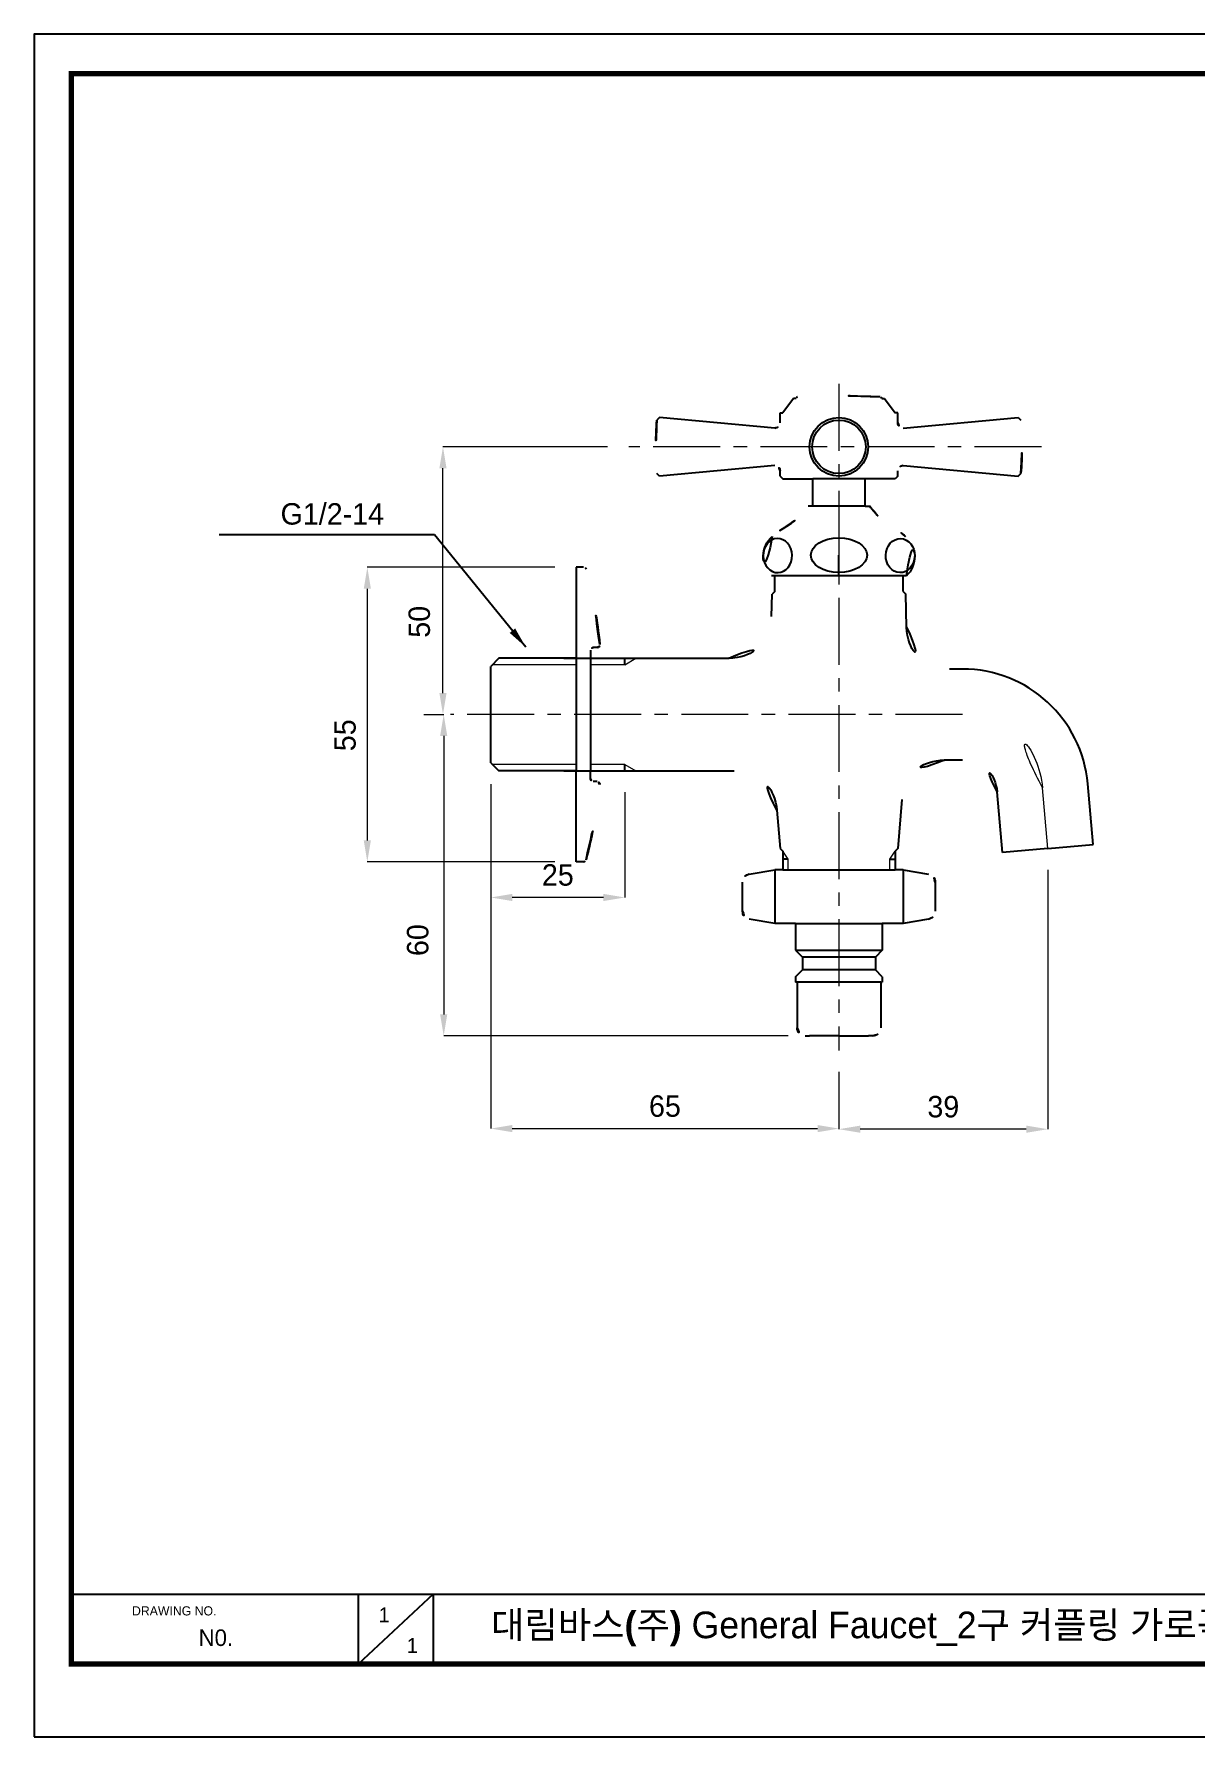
# Model space of a CAD drawing. Extents: x 16296677672 to 16296678106, y -37409616503 to -37409616185.
# Drawn here: x 16296677671.5 to 16296677888.5, y -37409616502.7 to -37409616184.7 of the extents above; entities that cross this region are included whole.
import ezdxf

# ---------------------------------------------------------------- set-up
doc = ezdxf.new("R2010")
doc.units = 0
doc.header["$LTSCALE"] = 10
doc.header["$MEASUREMENT"] = 0
doc.header["$PDMODE"] = 3
doc.header["$PDSIZE"] = -10
doc.linetypes.add('CENTER', pattern=[2, 1.25, -0.25, 0.25, -0.25])
doc.layers.get('0').update_dxf_attribs({"linetype": 'CONTINUOUS'})
doc.layers.get('DEFPOINTS').update_dxf_attribs({"linetype": 'CONTINUOUS'})
doc.layers.add('DIM & TEXT', color=4, linetype='CONTINUOUS', lineweight=9)
doc.layers.add('HIDDEN THIN', color=40, linetype='CONTINUOUS', lineweight=9)
doc.layers.add('DWG', color=7, linetype='CONTINUOUS')
doc.styles.add('Daelim Dimension', font='')
doc.styles.get("Standard").update_dxf_attribs({"font": 'SYMBOL'})
doc.styles.get('Daelim Dimension').set_extended_font_data('나눔고딕')
doc.dimstyles.new('A3', dxfattribs={"dimtxt": 3, "dimasz": 4, "dimexe": 1.25, "dimexo": 0.3, "dimtad": 1, "dimdec": 4, "dimdsep": 46, "dimtxsty": 'Standard', "dimcen": 0, "dimclrd": 5, "dimclre": 5, "dimclrt": 7, "dimadec": 4, "dimazin": 2, "dimtfac": 1, "dimtdec": 4, "dimtmove": 0, "dimatfit": 3, "dimfxl": 1.25, "dimarcsym": 0})
doc.dimstyles.new('DEFAULT', dxfattribs={"dimscale": 2, "dimtxt": 2, "dimasz": 2, "dimexe": 0, "dimexo": 2, "dimgap": 1, "dimtad": 1, "dimdec": 1, "dimzin": 9, "dimdsep": 46, "dimtxsty": 'Daelim Dimension', "dimcen": 0.5, "dimclrd": 252, "dimclre": 252, "dimclrt": 3, "dimadec": 1, "dimazin": 0, "dimtfac": 1, "dimtdec": 1, "dimtix": 1, "dimtmove": 0, "dimatfit": 3, "dimfxl": 1, "dimtolj": 1, "dimtzin": 1, "dimlwd": 9, "dimlwe": 9, "dimarcsym": 0})

# ---------------------------------------------------------------- blocks, each defined once
blk = doc.blocks.new('*D23')
at = {"color": 5, "lineweight": 9, "transparency": 16777216}
for p, q in [((16296677778.63156, -37409616261.80047), (16296677747.8929, -37409616261.80047)), ((16296677747.8929, -37409616307.80047), (16296677747.8929, -37409616265.80047)), ((16296677745.32696, -37409616311.80047), (16296677747.8929, -37409616311.80047))]:
    blk.add_line(p, q, dxfattribs=at)
at = {"color": 5, "transparency": 16777216}
for points in [[(16296677747.22623, -37409616265.80047), (16296677748.55956, -37409616265.80047), (16296677747.8929, -37409616261.80047)], [(16296677747.22623, -37409616307.80047), (16296677748.55956, -37409616307.80047), (16296677747.8929, -37409616311.80047)]]:
    blk.add_solid(points, dxfattribs=at)
at = {"layer": 'DEFPOINTS', "color": 0, "transparency": 16777216}
for p in [(16296677747.8929, -37409616261.80047), (16296677782.63156, -37409616261.80047), (16296677749.32696, -37409616311.80047)]:
    blk.add_point(p, dxfattribs=at)
at = {"color": 7, "transparency": 16777216, "insert": (16296677743.48658, -37409616294.47746), "char_height": 4, "attachment_point": 5, "rotation": 90, "style": 'Daelim Dimension'}
blk.add_mtext('\\A1;50', dxfattribs=at)
blk = doc.blocks.new('*D21')
at = {"color": 5, "lineweight": 9, "transparency": 16777216}
for p, q in [((16296677744.30956, -37409616311.80047), (16296677748.02831, -37409616311.80047)), ((16296677748.02831, -37409616315.80047), (16296677748.02831, -37409616367.80047)), ((16296677812.3432, -37409616371.80047), (16296677748.02831, -37409616371.80047))]:
    blk.add_line(p, q, dxfattribs=at)
at = {"color": 5, "transparency": 16777216}
for points in [[(16296677747.36165, -37409616315.80047), (16296677748.69498, -37409616315.80047), (16296677748.02831, -37409616311.80047)], [(16296677747.36165, -37409616367.80047), (16296677748.69498, -37409616367.80047), (16296677748.02831, -37409616371.80047)]]:
    blk.add_solid(points, dxfattribs=at)
at = {"layer": 'DEFPOINTS', "color": 0, "transparency": 16777216}
for p in [(16296677748.30956, -37409616311.80047), (16296677748.02831, -37409616371.80047), (16296677816.3432, -37409616371.80047)]:
    blk.add_point(p, dxfattribs=at)
at = {"color": 7, "transparency": 16777216, "insert": (16296677743.19255, -37409616353.92189), "char_height": 4, "attachment_point": 5, "rotation": 90, "style": 'Daelim Dimension'}
blk.add_mtext('\\A1;60', dxfattribs=at)
blk = doc.blocks.new('*D24')
at = {"color": 5, "lineweight": 9, "transparency": 16777216}
for p, q in [((16296677756.843201, -37409616324.800468), (16296677756.843201, -37409616345.956993)), ((16296677781.843201, -37409616326.300468), (16296677781.843201, -37409616345.956993)), ((16296677777.843201, -37409616345.956993), (16296677760.843201, -37409616345.956993))]:
    blk.add_line(p, q, dxfattribs=at)
at = {"color": 5, "transparency": 16777216}
for points in [[(16296677760.843201, -37409616345.290329), (16296677760.843201, -37409616346.623657), (16296677756.843201, -37409616345.956993)], [(16296677777.843201, -37409616345.290329), (16296677777.843201, -37409616346.623657), (16296677781.843201, -37409616345.956993)]]:
    blk.add_solid(points, dxfattribs=at)
at = {"layer": 'DEFPOINTS', "color": 0, "transparency": 16777216}
for p in [(16296677756.843201, -37409616320.800468), (16296677781.843201, -37409616322.300468), (16296677756.843201, -37409616345.956993)]:
    blk.add_point(p, dxfattribs=at)
at = {"color": 7, "transparency": 16777216, "insert": (16296677769.343201, -37409616341.779587), "char_height": 4, "attachment_point": 5, "style": 'Daelim Dimension'}
blk.add_mtext('\\A1;25', dxfattribs=at)
blk = doc.blocks.new('*D25')
at = {"color": 5, "lineweight": 9, "transparency": 16777216}
for p, q in [((16296677860.84, -37409616340.8), (16296677860.84, -37409616389.23)), ((16296677821.84, -37409616378.54), (16296677821.84, -37409616389.23)), ((16296677856.84, -37409616389.23), (16296677825.84, -37409616389.23))]:
    blk.add_line(p, q, dxfattribs=at)
at = {"color": 5, "transparency": 16777216}
for points in [[(16296677825.84, -37409616388.56), (16296677825.84, -37409616389.9), (16296677821.84, -37409616389.23)], [(16296677856.84, -37409616388.56), (16296677856.84, -37409616389.9), (16296677860.84, -37409616389.23)]]:
    blk.add_solid(points, dxfattribs=at)
at = {"layer": 'DEFPOINTS', "color": 0, "transparency": 16777216}
for p in [(16296677860.84, -37409616336.8), (16296677821.84, -37409616374.54), (16296677821.84, -37409616389.23)]:
    blk.add_point(p, dxfattribs=at)
at = {"color": 7, "transparency": 16777216, "insert": (16296677841.34, -37409616385.05), "char_height": 4, "attachment_point": 5, "style": 'Daelim Dimension'}
blk.add_mtext('\\A1;39', dxfattribs=at)
blk = doc.blocks.new('*D22')
at = {"color": 5, "lineweight": 9, "transparency": 16777216}
for p, q in [((16296677756.8432, -37409616324.80047), (16296677756.8432, -37409616389.11858)), ((16296677821.8432, -37409616379.16082), (16296677821.8432, -37409616389.11858)), ((16296677760.8432, -37409616389.11858), (16296677817.8432, -37409616389.11858))]:
    blk.add_line(p, q, dxfattribs=at)
at = {"color": 5, "transparency": 16777216}
for points in [[(16296677760.8432, -37409616388.45192), (16296677760.8432, -37409616389.78525), (16296677756.8432, -37409616389.11858)], [(16296677817.8432, -37409616388.45192), (16296677817.8432, -37409616389.78525), (16296677821.8432, -37409616389.11858)]]:
    blk.add_solid(points, dxfattribs=at)
at = {"layer": 'DEFPOINTS', "color": 0, "transparency": 16777216}
for p in [(16296677756.8432, -37409616320.80047), (16296677821.8432, -37409616375.16082), (16296677821.8432, -37409616389.11858)]:
    blk.add_point(p, dxfattribs=at)
at = {"color": 7, "transparency": 16777216, "insert": (16296677789.3432, -37409616384.94118), "char_height": 4, "attachment_point": 5, "style": 'Daelim Dimension'}
blk.add_mtext('\\A1;65', dxfattribs=at)
blk = doc.blocks.new('*D26')
at = {"color": 5, "lineweight": 9, "ltscale": 0.5, "transparency": 16777216}
for p, q in [((16296677768.76396, -37409616284.30047), (16296677733.76481, -37409616284.30047)), ((16296677733.76481, -37409616288.30047), (16296677733.76481, -37409616335.30047)), ((16296677768.76396, -37409616339.30047), (16296677733.76481, -37409616339.30047))]:
    blk.add_line(p, q, dxfattribs=at)
at = {"color": 5, "ltscale": 0.5, "transparency": 16777216}
for points in [[(16296677733.09815, -37409616288.30047), (16296677734.43148, -37409616288.30047), (16296677733.76481, -37409616284.30047)], [(16296677733.09815, -37409616335.30047), (16296677734.43148, -37409616335.30047), (16296677733.76481, -37409616339.30047)]]:
    blk.add_solid(points, dxfattribs=at)
at = {"layer": 'DEFPOINTS', "color": 0, "ltscale": 0.5, "transparency": 16777216}
for p in [(16296677772.76396, -37409616284.30047), (16296677733.76481, -37409616339.30047), (16296677772.76396, -37409616339.30047)]:
    blk.add_point(p, dxfattribs=at)
at = {"color": 7, "ltscale": 0.5, "transparency": 16777216, "insert": (16296677729.61031, -37409616315.66578), "char_height": 4, "attachment_point": 5, "rotation": 90, "style": 'Daelim Dimension'}
blk.add_mtext('\\A1;55', dxfattribs=at)

msp = doc.modelspace()

# ---------------------------------------------------------------- linework, layer by layer
at = {"ltscale": 0.5}
for p, q in [((16296677816.943199, -37409616272.913696), (16296677816.943199, -37409616267.800468)), ((16296677826.7432, -37409616267.800468), (16296677816.943199, -37409616267.800468)), ((16296677826.7432, -37409616272.913696), (16296677826.7432, -37409616267.800468)), ((16296677826.7432, -37409616272.913696), (16296677816.943199, -37409616272.913696)), ((16296677821.843201, -37409616285.913696), (16296677821.843201, -37409616282.043694)), ((16296677834.443199, -37409616285.913696), (16296677809.2432, -37409616285.913696)), ((16296677809.843201, -37409616288.800468), (16296677809.843201, -37409616285.913696)), ((16296677833.843201, -37409616288.800468), (16296677833.843201, -37409616285.913696)), ((16296677775.463961, -37409616299.800468), (16296677775.463961, -37409616301.300468)), ((16296677772.76396, -37409616301.300468), (16296677758.343201, -37409616301.300468)), ((16296677772.76396, -37409616301.300468), (16296677772.76396, -37409616322.300468)), ((16296677775.463961, -37409616301.300468), (16296677775.463961, -37409616322.300468)), ((16296677772.76396, -37409616322.300468), (16296677758.343201, -37409616322.300468)), ((16296677812.343201, -37409616338.800468), (16296677811.343201, -37409616338.800468)), ((16296677811.343201, -37409616340.800468), (16296677832.343201, -37409616340.800468)), ((16296677831.343201, -37409616338.800468), (16296677832.343201, -37409616338.800468)), ((16296677813.7432, -37409616350.800468), (16296677829.943199, -37409616350.800468)), ((16296677813.7432, -37409616355.800468), (16296677829.943199, -37409616355.800468)), ((16296677828.6432, -37409616357.100471), (16296677815.0432, -37409616357.100471)), ((16296677828.6432, -37409616359.500473), (16296677815.0432, -37409616359.500473)), ((16296677829.6432, -37409616361.800468), (16296677814.0432, -37409616361.800468)), ((16296677678.499741, -37409616489.106117), (16296677678.499741, -37409616489.106117))]:
    msp.add_line(p, q, dxfattribs=at)
at = {"color": 0}
for p, q in [((16296677772.76396, -37409616284.300468), (16296677772.76396, -37409616301.300468)), ((16296677772.76396, -37409616339.300468), (16296677772.76396, -37409616322.300468))]:
    msp.add_line(p, q, dxfattribs=at)
at = {"color": 5}
msp.add_line((16296677678.499741, -37409616476.078011), (16296678027.95793, -37409616476.078011), dxfattribs=at)
at = {"color": 5, "ltscale": 40}
for p, q in [((16296677732.06687, -37409616476.078011), (16296677732.06687, -37409616489.155571)), ((16296677732.06687, -37409616476.078011), (16296677732.06687, -37409616489.155571)), ((16296677746.063101, -37409616476.078011), (16296677732.06687, -37409616489.155571)), ((16296677746.063101, -37409616476.078011), (16296677732.06687, -37409616489.155571)), ((16296677746.063101, -37409616476.078011), (16296677746.063101, -37409616489.155571)), ((16296677746.063101, -37409616476.078011), (16296677746.063101, -37409616489.155571))]:
    msp.add_line(p, q, dxfattribs=at)
at = {"ltscale": 0.5}
msp.add_lwpolyline([(16296677671.520941, -37409616502.722603), (16296678105.520941, -37409616502.722603), (16296678105.520941, -37409616184.722603), (16296677671.520941, -37409616184.722603)], close=True, dxfattribs=at)
at = {"color": 5, "linetype": 'ByBlock', "lineweight": 200, "const_width": 1}
msp.add_lwpolyline([(16296677678.499741, -37409616489.106117), (16296678098.499741, -37409616489.106117), (16296678098.499741, -37409616192.106117), (16296677678.499741, -37409616192.106117)], close=True, dxfattribs=at)
at = {"ltscale": 0.5}
for radius in [5.47372, 5]:
    msp.add_circle((16296677821.843201, -37409616261.800468), radius, dxfattribs=at)
at = {"ltscale": 0.5, "extrusion": (0, 0, -1)}
msp.add_ellipse((16296677810.393789, -37409616282.114777), major_axis=(0.083681, -3.177815), ratio=0.8494538811, dxfattribs=at)
at = {"ltscale": 0.5}
for centre, major_axis, ratio in [((16296677821.843201, -37409616282.043694), (-5.25, 0), 0.619047619), ((16296677833.29261, -37409616282.114777), (-0.083681, -3.177815), 0.8494538811)]:
    msp.add_ellipse(centre, major_axis=major_axis, ratio=ratio, dxfattribs=at)
at = {"layer": 'DIM & TEXT', "color": 1, "linetype": 'CENTER'}
for p, q in [((16296677821.843201, -37409616250.024033), (16296677821.843201, -37409616374.53582)), ((16296677859.67621, -37409616261.800468), (16296677782.631559, -37409616261.800468)), ((16296677844.911011, -37409616311.800468), (16296677749.32696, -37409616311.800468)), ((16296677860.843201, -37409616336.800468), (16296677859.853939, -37409616325.493134))]:
    msp.add_line(p, q, dxfattribs=at)
msp.add_arc((16296677844.911011, -37409616326.800468), 15, 5.00014748, 90, dxfattribs=at)
at = {"layer": 'DWG'}
for p, q in [((16296677813.343201, -37409616252.800468), (16296677811.343201, -37409616255.454559)), ((16296677813.843201, -37409616252.800468), (16296677813.343201, -37409616252.800468)), ((16296677829.843201, -37409616252.800468), (16296677830.343201, -37409616252.800468)), ((16296677830.343201, -37409616252.800468), (16296677832.343201, -37409616255.454559)), ((16296677788.34251, -37409616256.326736), (16296677787.843201, -37409616256.800468)), ((16296677809.843201, -37409616258.300468), (16296677788.34251, -37409616256.326736)), ((16296677810.843201, -37409616257.300468), (16296677810.843201, -37409616255.454559)), ((16296677810.843201, -37409616255.454559), (16296677811.343201, -37409616255.454559)), ((16296677832.843201, -37409616255.454559), (16296677832.343201, -37409616255.454559)), ((16296677832.843201, -37409616257.300468), (16296677832.843201, -37409616255.454559)), ((16296677833.843201, -37409616258.300468), (16296677855.343889, -37409616256.326736)), ((16296677855.343889, -37409616256.326736), (16296677855.843201, -37409616256.800468)), ((16296677788.34251, -37409616267.274193), (16296677787.843201, -37409616266.800468)), ((16296677809.843201, -37409616265.300468), (16296677788.34251, -37409616267.274193)), ((16296677810.843201, -37409616267.300468), (16296677810.843201, -37409616266.300468)), ((16296677810.843201, -37409616267.300468), (16296677811.343201, -37409616267.800468)), ((16296677811.343201, -37409616267.800468), (16296677816.943199, -37409616267.800468)), ((16296677832.343201, -37409616267.800468), (16296677826.7432, -37409616267.800468)), ((16296677832.843201, -37409616267.300468), (16296677832.343201, -37409616267.800468)), ((16296677832.843201, -37409616267.300468), (16296677832.843201, -37409616266.300468)), ((16296677833.843201, -37409616265.300468), (16296677855.343889, -37409616267.274193)), ((16296677855.343889, -37409616267.274193), (16296677855.843201, -37409616266.800468)), ((16296677816.943199, -37409616272.913696), (16296677816.093201, -37409616272.913696)), ((16296677826.7432, -37409616272.913696), (16296677827.593201, -37409616272.913696)), ((16296677774.127871, -37409616284.300468), (16296677772.76396, -37409616284.300468)), ((16296677809.249729, -37409616293.479347), (16296677809.343201, -37409616289.300468)), ((16296677809.843201, -37409616288.800468), (16296677809.343201, -37409616289.300468)), ((16296677833.843201, -37409616288.800468), (16296677834.343201, -37409616289.300468)), ((16296677834.4814, -37409616295.479347), (16296677834.343201, -37409616289.300468)), ((16296677776.70694, -37409616299.300468), (16296677775.963961, -37409616299.300468)), ((16296677758.343201, -37409616301.300468), (16296677756.843201, -37409616302.800468)), ((16296677756.843201, -37409616320.800468), (16296677756.843201, -37409616302.800468)), ((16296677770.463961, -37409616301.300468), (16296677801.25173, -37409616301.300468)), ((16296677781.843201, -37409616302.48497), (16296677781.843201, -37409616301.300468)), ((16296677844.911011, -37409616303.300468), (16296677842.479401, -37409616303.300468)), ((16296677756.843201, -37409616320.800468), (16296677758.343201, -37409616322.300468)), ((16296677781.843201, -37409616322.300468), (16296677781.843201, -37409616321.115967)), ((16296677770.463961, -37409616322.300468), (16296677802.28525, -37409616322.300468)), ((16296677775.463961, -37409616323.800468), (16296677775.463961, -37409616322.300468)), ((16296677776.70694, -37409616324.300468), (16296677775.963961, -37409616324.300468)), ((16296677869.31085, -37409616336.059647), (16296677868.32159, -37409616324.752312)), ((16296677833.591209, -37409616327.648773), (16296677832.843201, -37409616336.800468)), ((16296677852.375549, -37409616337.54129), (16296677851.38628, -37409616326.233963)), ((16296677810.258659, -37409616329.648773), (16296677810.843201, -37409616336.800468)), ((16296677810.843201, -37409616336.800468), (16296677811.343201, -37409616337.300468)), ((16296677811.343201, -37409616337.300468), (16296677811.343201, -37409616340.800468)), ((16296677832.843201, -37409616336.800468), (16296677832.343201, -37409616337.300468)), ((16296677832.343201, -37409616337.300468), (16296677832.343201, -37409616340.800468)), ((16296677860.843201, -37409616336.800468), (16296677852.375549, -37409616337.54129)), ((16296677860.843201, -37409616336.800468), (16296677869.31085, -37409616336.059647)), ((16296677774.127871, -37409616339.300468), (16296677772.76396, -37409616339.300468)), ((16296677805.0966, -37409616341.591568), (16296677809.843201, -37409616340.800468)), ((16296677811.343201, -37409616340.800468), (16296677809.843201, -37409616340.800468)), ((16296677809.843201, -37409616340.800468), (16296677809.843201, -37409616350.800468)), ((16296677832.843201, -37409616340.800468), (16296677832.343201, -37409616340.800468)), ((16296677833.843201, -37409616340.800468), (16296677832.843201, -37409616340.800468)), ((16296677833.843201, -37409616340.800468), (16296677838.5898, -37409616341.591568)), ((16296677833.843201, -37409616340.800468), (16296677833.843201, -37409616350.800468)), ((16296677803.843201, -37409616348.529778), (16296677803.843201, -37409616343.071159)), ((16296677839.843201, -37409616343.071159), (16296677839.843201, -37409616348.529778)), ((16296677809.843201, -37409616350.800468), (16296677805.0966, -37409616350.009369)), ((16296677813.7432, -37409616350.800468), (16296677809.843201, -37409616350.800468)), ((16296677813.7432, -37409616350.800468), (16296677813.7432, -37409616355.800468)), ((16296677833.843201, -37409616350.800468), (16296677829.943199, -37409616350.800468)), ((16296677829.943199, -37409616350.800468), (16296677829.943199, -37409616355.800468)), ((16296677838.5898, -37409616350.009369), (16296677833.843201, -37409616350.800468)), ((16296677813.7432, -37409616355.800468), (16296677815.0432, -37409616357.100471)), ((16296677815.0432, -37409616357.100471), (16296677815.0432, -37409616359.500473)), ((16296677829.943199, -37409616355.800468), (16296677828.6432, -37409616357.100471)), ((16296677828.6432, -37409616357.100471), (16296677828.6432, -37409616359.500473)), ((16296677813.7432, -37409616360.800468), (16296677815.0432, -37409616359.500473)), ((16296677829.943199, -37409616360.800468), (16296677828.6432, -37409616359.500473)), ((16296677813.7432, -37409616360.800468), (16296677813.7432, -37409616361.800468)), ((16296677814.0432, -37409616361.800468), (16296677813.7432, -37409616361.800468)), ((16296677814.0432, -37409616361.800468), (16296677814.0432, -37409616370.300468)), ((16296677829.6432, -37409616361.800468), (16296677829.943199, -37409616361.800468)), ((16296677829.6432, -37409616361.800468), (16296677829.6432, -37409616370.300468)), ((16296677829.943199, -37409616360.800468), (16296677829.943199, -37409616361.800468)), ((16296677815.5432, -37409616371.800468), (16296677816.343201, -37409616371.800468)), ((16296677821.843201, -37409616371.800468), (16296677816.343201, -37409616371.800468)), ((16296677821.843201, -37409616371.800468), (16296677827.343201, -37409616371.800468)), ((16296677828.1432, -37409616371.800468), (16296677827.343201, -37409616371.800468))]:
    msp.add_line(p, q, dxfattribs=at)
at = {"layer": 'DWG', "linetype": 'CENTER'}
msp.add_line((16296677844.911011, -37409616320.300468), (16296677841.564619, -37409616320.300468), dxfattribs=at)
at = {"layer": 'DWG'}
for centre, radius, start, end in [((16296677814.1432, -37409616252.783493), 0.3, 93.27699861, 180), ((16296677821.843201, -37409616387.263222), 135, 86.72300139, 93.27699861), ((16296677829.5432, -37409616252.783493), 0.3, 0, 86.72300139), ((16296677855.65913, -37409616261.800468), 68, 175.78311201, 184.21688799), ((16296677809.843201, -37409616257.300468), 1, 270, 0), ((16296677833.843201, -37409616257.300468), 1, 180, 270), ((16296677788.027269, -37409616261.800468), 68, 355.78311201, 4.21688799), ((16296677809.843201, -37409616266.300468), 1, 0, 90), ((16296677833.843201, -37409616266.300468), 1, 90, 180), ((16296677804.719749, -37409616264.750092), 14, 299.97426681, 324.33006309), ((16296677838.96665, -37409616264.750092), 14, 215.66993691, 240.02573319), ((16296677819.0086, -37409616289.524849), 14.6, 119.97426681, 131.13656955), ((16296677824.677799, -37409616289.524849), 14.6, 48.86343045, 60.02573319), ((16296677812.693199, -37409616282.294647), 5, 131.13656955, 226.36975904), ((16296677830.9932, -37409616282.294647), 5, 313.63024096, 48.86343045), ((16296677774.127871, -37409616284.800468), 0.5, 14.54026396, 90), ((16296677677.814659, -37409616309.780746), 100, 6.33558133, 14.54026396), ((16296677801.25173, -37409616293.300468), 8, 270, 358.71865704), ((16296677842.479401, -37409616295.300468), 8, 181.28134296, 270), ((16296677775.963961, -37409616299.800468), 0.5, 90, 180), ((16296677776.70694, -37409616298.800468), 0.5, 270, 6.33558133), ((16296677844.911011, -37409616326.800468), 23.5, 5.00014748, 90), ((16296677841.564619, -37409616328.300468), 8, 90, 175.32756996), ((16296677844.911011, -37409616326.800468), 6.5, 5.00014748, 90), ((16296677677.814659, -37409616313.820183), 100, 345.45973604, 353.66441867), ((16296677775.963961, -37409616323.800468), 0.5, 180, 270), ((16296677776.70694, -37409616324.800468), 0.5, 353.66441867, 90), ((16296677802.28525, -37409616330.300468), 8, 4.67243004, 90), ((16296677774.127871, -37409616338.800468), 0.5, 270, 345.45973604), ((16296677805.343201, -37409616343.071159), 1.5, 99.46227539, 180), ((16296677838.343201, -37409616343.071159), 1.5, 0, 80.53772461), ((16296677805.343201, -37409616348.529778), 1.5, 180, 260.53772461), ((16296677838.343201, -37409616348.529778), 1.5, 279.46227539, 0), ((16296677815.5432, -37409616370.300468), 1.5, 180, 270), ((16296677828.1432, -37409616370.300468), 1.5, 270, 0)]:
    msp.add_arc(centre, radius, start, end, dxfattribs=at)
at = {"layer": 'HIDDEN THIN', "color": 3}
for p, q in [((16296677772.7509, -37409616302.48497), (16296677757.158701, -37409616302.48497)), ((16296677781.843201, -37409616302.48497), (16296677775.470221, -37409616302.48481)), ((16296677781.843201, -37409616302.48497), (16296677783.89481, -37409616301.300468)), ((16296677772.791269, -37409616321.115967), (16296677757.16465, -37409616321.115967)), ((16296677781.843201, -37409616321.115967), (16296677775.46398, -37409616321.115852)), ((16296677781.843201, -37409616321.115967), (16296677783.89481, -37409616322.300468)), ((16296677812.343201, -37409616338.800468), (16296677811.343201, -37409616337.300468)), ((16296677831.343201, -37409616338.800468), (16296677832.343201, -37409616337.300468)), ((16296677812.343201, -37409616340.800468), (16296677812.343201, -37409616338.800468)), ((16296677831.343201, -37409616340.800468), (16296677831.343201, -37409616338.800468))]:
    msp.add_line(p, q, dxfattribs=at)

# ---------------------------------------------------------------- texts
at = {"color": 5, "ltscale": 40, "style": 'Daelim Dimension'}
msp.add_text('DRAWING NO.', height=1.71267418, dxfattribs=at).set_placement((16296677689.81501, -37409616480.03447))
at = {"color": 2, "insert": (16296677727.226601, -37409616274.354172), "char_height": 4, "attachment_point": 5, "style": 'Daelim Dimension'}
msp.add_mtext('G1/2-14', dxfattribs=at)
at = {"attachment_point": 1, "style": 'Daelim Dimension'}
for s, insert, char_height, width in [('1', (16296677735.873659, -37409616478.529823), 2.802749, 3.91154037), ('N0.', (16296677702.25765, -37409616482.643517), 3.0942349, 19.41122331), ('1', (16296677741.132851, -37409616484.242531), 2.802749, 3.91154037)]:
    msp.add_mtext(s, dxfattribs=dict(at, insert=insert, char_height=char_height, width=width))
at = {"color": 2, "insert": (16296677756.847839, -37409616479.311417), "char_height": 4.97287758, "width": 229.15541435, "attachment_point": 1, "style": 'Daelim Dimension'}
msp.add_mtext('{\\fPretendard Variable SemiBold|b0|i0|c129|p2;대림바스(주)} General Faucet_2구 커플링 가로꼭지_DL G4541S', dxfattribs=at)

# ---------------------------------------------------------------- dimensions: what is measured, and where the dimension line sits
at = {"color": 0}
for base, p1, p2, picture, middle in [((16296677747.8929, -37409616261.800468), (16296677749.32696, -37409616311.800468), (16296677782.631559, -37409616261.800468), '*D23', (16296677743.48658, -37409616294.477463)), ((16296677748.028311, -37409616371.800468), (16296677748.309561, -37409616311.800468), (16296677816.343201, -37409616371.800468), '*D21', (16296677743.192551, -37409616353.92189))]:
    dim = msp.add_linear_dim(base=base, p1=p1, p2=p2, angle=90, dimstyle='DEFAULT', override={"dimclrd": 5, "dimclre": 5, "dimclrt": 7, "dimtmove": 2}, dxfattribs=at)
    dim.commit()
    dim.dimension.update_dxf_attribs({"geometry": picture, "text_midpoint": middle, "dimtype": 160})
at = {"ltscale": 0.5}
dim = msp.add_linear_dim(base=(16296677733.764811, -37409616339.300468), p1=(16296677772.76396, -37409616284.300468), p2=(16296677772.76396, -37409616339.300468), angle=90, dimstyle='DEFAULT', override={"dimclrd": 5, "dimclre": 5, "dimclrt": 7}, dxfattribs=at)
dim.commit()
dim.dimension.update_dxf_attribs({"geometry": '*D26', "text_midpoint": (16296677733.76482, -37409616315.665779), "dimtype": 160})
at = {"color": 0}
for base, p1, p2, override, picture, middle in [((16296677756.843201, -37409616345.956993), (16296677781.843201, -37409616322.300468), (16296677756.843201, -37409616320.800468), {"dimdec": 0, "dimclrd": 5, "dimclre": 5, "dimclrt": 7}, '*D24', (16296677769.343201, -37409616341.779587)), ((16296677821.843201, -37409616389.118584), (16296677756.843201, -37409616320.800468), (16296677821.843201, -37409616375.16082), {"dimclrd": 5, "dimclre": 5, "dimclrt": 7}, '*D22', (16296677789.343201, -37409616384.941177)), ((16296677821.843201, -37409616389.230667), (16296677860.843201, -37409616336.800468), (16296677821.843201, -37409616374.53582), {"dimclrd": 5, "dimclre": 5, "dimclrt": 7}, '*D25', (16296677841.343201, -37409616385.050407))]:
    dim = msp.add_linear_dim(base=base, p1=p1, p2=p2, angle=180, dimstyle='DEFAULT', override=override, dxfattribs=at)
    dim.commit()
    dim.dimension.update_dxf_attribs({"geometry": picture, "text_midpoint": middle})

# ---------------------------------------------------------------- leaders
msp.add_leader([(16296677763.392281, -37409616299.237122), (16296677746.30825, -37409616278.264603), (16296677706.069361, -37409616278.264603)], dimstyle='A3', dxfattribs=at)

doc.saveas('drawing.dxf')
